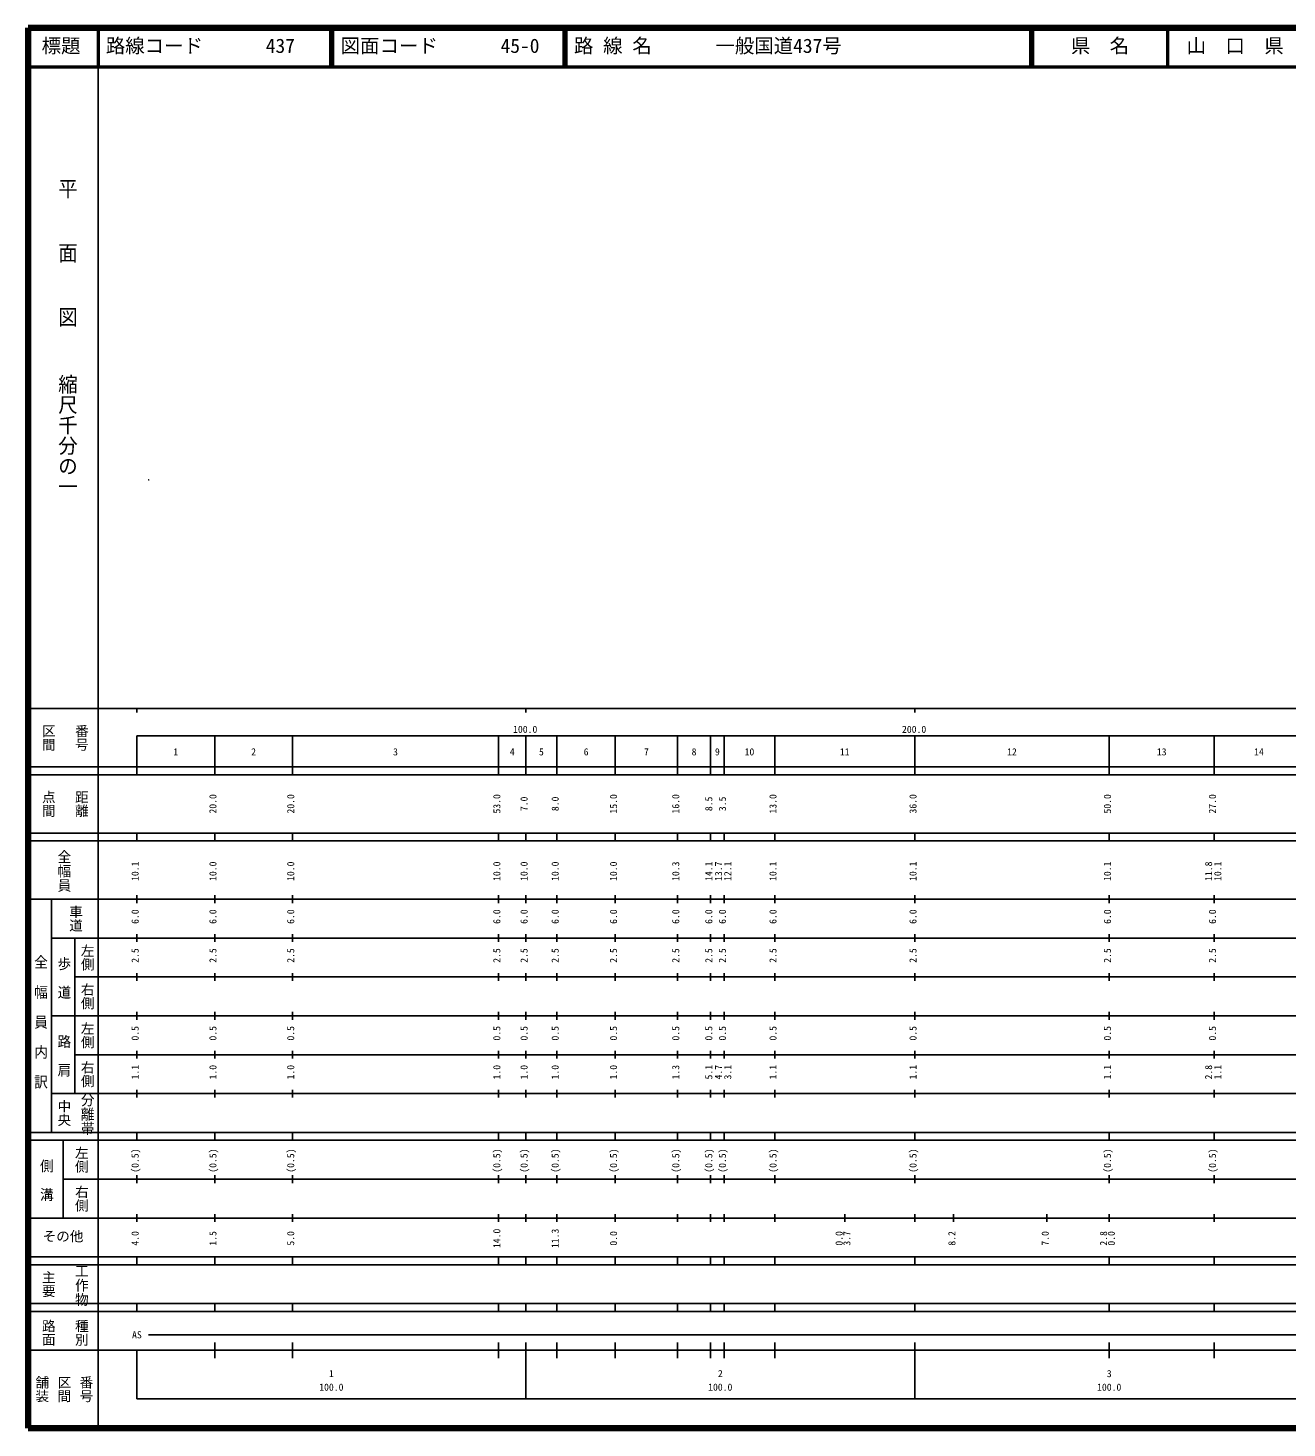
# Model space of a CAD drawing. Units: millimetres on the paper. Extents: x 40 to 680, y 20 to 380.
# Drawn here: x 40 to 363.7, y 20 to 380 of the extents above; entities that cross this region are included whole.
import ezdxf
from ezdxf.enums import TextEntityAlignment as Align

# ---------------------------------------------------------------- set-up
doc = ezdxf.new("R2010")
doc.units = ezdxf.units.MM
for name, color, linetype, lineweight in [('M-OTRS', 6, 'Continuous', 25), ('M-TTL', 2, 'Continuous', 140), ('M-TTL-BAND', 7, 'Continuous', 25), ('M-TTL-LINE', 7, 'Continuous', 50)]:
    doc.layers.add(name, color=color, linetype=linetype, lineweight=lineweight)
doc.layers.add('M-TTL-TXT', color=7, linetype='Continuous')
doc.styles.add('@ＭＳ ゴシック', font='')
doc.styles.add('ＭＳ ゴシック', font='')
doc.styles.get('@ＭＳ ゴシック').set_extended_font_data('@MS Gothic')
doc.styles.get('ＭＳ ゴシック').set_extended_font_data('MS Gothic')

msp = doc.modelspace()

# ---------------------------------------------------------------- linework, layer by layer
at = {"layer": 'M-OTRS'}
for radius in [0.0313, 0.025, 0.0188, 0.0125, 0.0063]:
    msp.add_circle((71.035, 263.794), radius, dxfattribs=at)
at = {"layer": 'M-TTL'}
for p, q in [((40, 380), (40, 20)), ((680, 380), (40, 380)), ((40, 20), (680, 20))]:
    msp.add_line(p, q, dxfattribs=at)
at = {"layer": 'M-TTL-BAND'}
for p, q in [((58, 370), (58, 20)), ((40, 205), (579, 205)), ((68, 205), (68, 204)), ((168, 205), (168, 204)), ((268, 205), (268, 204)), ((68, 198), (579, 198)), ((68, 198), (68, 188)), ((88, 188), (88, 198)), ((108, 188), (108, 198)), ((161, 188), (161, 198)), ((168, 188), (168, 198)), ((176, 188), (176, 198)), ((191, 188), (191, 198)), ((207, 188), (207, 198)), ((215.5, 188), (215.5, 198)), ((219, 188), (219, 198)), ((232, 188), (232, 198)), ((268, 188), (268, 198)), ((318, 188), (318, 198)), ((345, 188), (345, 198)), ((40, 190), (579, 190)), ((40, 188), (579, 188)), ((40, 173), (579, 173)), ((68, 171), (68, 173)), ((88, 171), (88, 173)), ((108, 171), (108, 173)), ((161, 171), (161, 173)), ((168, 171), (168, 173)), ((176, 171), (176, 173)), ((191, 171), (191, 173)), ((207, 171), (207, 173)), ((215.5, 171), (215.5, 173)), ((219, 171), (219, 173)), ((232, 171), (232, 173)), ((268, 171), (268, 173)), ((318, 171), (318, 173)), ((345, 171), (345, 173)), ((40, 171), (579, 171)), ((40, 156), (579, 156)), ((46, 96), (46, 156)), ((68, 155), (68, 157)), ((88, 155), (88, 157)), ((108, 155), (108, 157)), ((161, 155), (161, 157)), ((168, 155), (168, 157)), ((176, 155), (176, 157)), ((191, 155), (191, 157)), ((207, 155), (207, 157)), ((215.5, 155), (215.5, 157)), ((219, 155), (219, 157)), ((232, 155), (232, 157)), ((268, 155), (268, 157)), ((318, 155), (318, 157)), ((345, 155), (345, 157)), ((46, 146), (579, 146)), ((52, 146), (52, 106)), ((68, 145), (68, 147)), ((88, 145), (88, 147)), ((108, 145), (108, 147)), ((161, 145), (161, 147)), ((168, 145), (168, 147)), ((176, 145), (176, 147)), ((191, 145), (191, 147)), ((207, 145), (207, 147)), ((215.5, 145), (215.5, 147)), ((219, 145), (219, 147)), ((232, 145), (232, 147)), ((268, 145), (268, 147)), ((318, 145), (318, 147)), ((345, 145), (345, 147)), ((68, 135), (68, 137)), ((88, 135), (88, 137)), ((108, 135), (108, 137)), ((161, 135), (161, 137)), ((168, 135), (168, 137)), ((176, 135), (176, 137)), ((191, 135), (191, 137)), ((207, 135), (207, 137)), ((215.5, 135), (215.5, 137)), ((219, 135), (219, 137)), ((232, 135), (232, 137)), ((268, 135), (268, 137)), ((318, 135), (318, 137)), ((345, 135), (345, 137)), ((52, 136), (579, 136)), ((46, 126), (579, 126)), ((68, 125), (68, 127)), ((88, 125), (88, 127)), ((108, 125), (108, 127)), ((161, 125), (161, 127)), ((168, 125), (168, 127)), ((176, 125), (176, 127)), ((191, 125), (191, 127)), ((207, 125), (207, 127)), ((215.5, 125), (215.5, 127)), ((219, 125), (219, 127)), ((232, 125), (232, 127)), ((268, 125), (268, 127)), ((318, 125), (318, 127)), ((345, 125), (345, 127)), ((52, 116), (579, 116)), ((68, 115), (68, 117)), ((88, 115), (88, 117)), ((108, 115), (108, 117)), ((161, 115), (161, 117)), ((168, 115), (168, 117)), ((176, 115), (176, 117)), ((191, 115), (191, 117)), ((207, 115), (207, 117)), ((215.5, 115), (215.5, 117)), ((219, 115), (219, 117)), ((232, 115), (232, 117)), ((268, 115), (268, 117)), ((318, 115), (318, 117)), ((345, 115), (345, 117)), ((46, 106), (579, 106)), ((68, 105), (68, 107)), ((88, 105), (88, 107)), ((108, 105), (108, 107)), ((161, 105), (161, 107)), ((168, 105), (168, 107)), ((176, 105), (176, 107)), ((191, 105), (191, 107)), ((207, 105), (207, 107)), ((215.5, 105), (215.5, 107)), ((219, 105), (219, 107)), ((232, 105), (232, 107)), ((268, 105), (268, 107)), ((318, 105), (318, 107)), ((345, 105), (345, 107)), ((40, 96), (579, 96)), ((40, 94), (579, 94)), ((49, 94), (49, 74)), ((68, 94), (68, 96)), ((88, 94), (88, 96)), ((108, 94), (108, 96)), ((161, 94), (161, 96)), ((168, 94), (168, 96)), ((176, 94), (176, 96)), ((191, 94), (191, 96)), ((207, 94), (207, 96)), ((215.5, 94), (215.5, 96)), ((219, 94), (219, 96)), ((232, 94), (232, 96)), ((268, 94), (268, 96)), ((318, 94), (318, 96)), ((345, 94), (345, 96)), ((49, 84), (579, 84)), ((68, 83), (68, 85)), ((88, 83), (88, 85)), ((108, 83), (108, 85)), ((161, 83), (161, 85)), ((168, 83), (168, 85)), ((176, 83), (176, 85)), ((191, 83), (191, 85)), ((207, 83), (207, 85)), ((215.5, 83), (215.5, 85)), ((219, 83), (219, 85)), ((232, 83), (232, 85)), ((268, 83), (268, 85)), ((318, 83), (318, 85)), ((345, 83), (345, 85)), ((40, 74), (579, 74)), ((68, 73), (68, 75)), ((88, 73), (88, 75)), ((108, 73), (108, 75)), ((161, 73), (161, 75)), ((168, 73), (168, 75)), ((176, 73), (176, 75)), ((191, 73), (191, 75)), ((207, 73), (207, 75)), ((215.5, 73), (215.5, 75)), ((219, 73), (219, 75)), ((232, 73), (232, 75)), ((250, 73), (250, 75)), ((268, 73), (268, 75)), ((278, 73), (278, 75)), ((302, 73), (302, 75)), ((318, 73), (318, 75)), ((345, 73), (345, 75)), ((40, 64), (579, 64)), ((40, 62), (579, 62)), ((68, 62), (68, 64)), ((88, 62), (88, 64)), ((108, 62), (108, 64)), ((161, 62), (161, 64)), ((168, 62), (168, 64)), ((176, 62), (176, 64)), ((191, 62), (191, 64)), ((207, 62), (207, 64)), ((215.5, 62), (215.5, 64)), ((219, 62), (219, 64)), ((232, 62), (232, 64)), ((268, 62), (268, 64)), ((318, 62), (318, 64)), ((345, 62), (345, 64)), ((40, 52), (579, 52)), ((68, 50), (68, 52)), ((88, 50), (88, 52)), ((108, 50), (108, 52)), ((161, 50), (161, 52)), ((168, 50), (168, 52)), ((176, 50), (176, 52)), ((191, 50), (191, 52)), ((207, 50), (207, 52)), ((215.5, 50), (215.5, 52)), ((219, 50), (219, 52)), ((232, 50), (232, 52)), ((268, 50), (268, 52)), ((318, 50), (318, 52)), ((345, 50), (345, 52)), ((40, 50), (579, 50)), ((71, 44), (540, 44)), ((40, 40), (579, 40)), ((68, 40), (68, 27.5)), ((88, 38), (88, 42)), ((108, 38), (108, 42)), ((161, 38), (161, 42)), ((168, 27.5), (168, 42)), ((176, 38), (176, 42)), ((191, 38), (191, 42)), ((207, 38), (207, 42)), ((215.5, 38), (215.5, 42)), ((219, 38), (219, 42)), ((232, 38), (232, 42)), ((268, 27.5), (268, 42)), ((318, 38), (318, 42)), ((345, 38), (345, 42)), ((68, 27.5), (579, 27.5))]:
    msp.add_line(p, q, dxfattribs=at)
at = {"layer": 'M-TTL-LINE'}
for p, q in [((58, 380), (58, 370)), ((117.75, 380), (117.75, 370)), ((118.25, 380), (118.25, 370)), ((177.75, 380), (177.75, 370)), ((178.25, 380), (178.25, 370)), ((297.75, 380), (297.75, 370)), ((298.25, 380), (298.25, 370)), ((333, 380), (333, 370)), ((40, 370), (680, 370))]:
    msp.add_line(p, q, dxfattribs=at)

# ---------------------------------------------------------------- texts
at = {"layer": 'M-TTL-BAND', "style": '@ＭＳ ゴシック'}
for s, height, width, p in [('平\u3000\u3000面\u3000\u3000図', 3.666, 1.1, (47.277, 341.475)), ('縮尺千分の一', 3.666, 1.05, (47.277, 291.03)), ('全幅員', 2.566, 1.05, (47.25, 168.75)), ('全\u3000幅\u3000員\u3000内\u3000訳', 2.566, 1.1, (41.25, 141.75)), ('歩\u3000道', 2.566, 1.05, (47.25, 141.25)), ('路\u3000肩', 2.566, 1.05, (47.25, 121.25)), ('分離帯', 2.566, 1.05, (53.25, 106.25)), ('側\u3000溝', 2.566, 1.05, (42.75, 89.25)), ('工作物', 2.566, 1.05, (51.75, 62.25))]:
    msp.add_text(s, height=height, rotation=270, dxfattribs=dict(at, width=width)).set_placement(p, align=Align.BOTTOM_LEFT)
at = {"layer": 'M-TTL-BAND'}
for s, height, rotation, style, p in [('区間', 2.566, 270, '@ＭＳ ゴシック', (43.25, 201)), ('番号', 2.566, 270, '@ＭＳ ゴシック', (51.75, 201)), ('点間', 2.566, 270, '@ＭＳ ゴシック', (43.25, 184)), ('距離', 2.566, 270, '@ＭＳ ゴシック', (51.75, 184)), ('20.0', 1.833, 90, 'ＭＳ ゴシック', (89, 178)), ('20.0', 1.833, 90, 'ＭＳ ゴシック', (109, 178)), ('53.0', 1.833, 90, 'ＭＳ ゴシック', (162, 178)), ('7.0', 1.833, 90, 'ＭＳ ゴシック', (169, 178.625)), ('8.0', 1.833, 90, 'ＭＳ ゴシック', (177, 178.625)), ('15.0', 1.833, 90, 'ＭＳ ゴシック', (192, 178)), ('16.0', 1.833, 90, 'ＭＳ ゴシック', (208, 178)), ('8.5', 1.833, 90, 'ＭＳ ゴシック', (216.5, 178.625)), ('3.5', 1.833, 90, 'ＭＳ ゴシック', (220, 178.625)), ('13.0', 1.833, 90, 'ＭＳ ゴシック', (233, 178)), ('36.0', 1.833, 90, 'ＭＳ ゴシック', (269, 178)), ('50.0', 1.833, 90, 'ＭＳ ゴシック', (319, 178)), ('27.0', 1.833, 90, 'ＭＳ ゴシック', (346, 178)), ('10.1', 1.833, 90, 'ＭＳ ゴシック', (69, 160.674)), ('10.0', 1.833, 90, 'ＭＳ ゴシック', (89, 160.674)), ('10.0', 1.833, 90, 'ＭＳ ゴシック', (109, 160.674)), ('10.0', 1.833, 90, 'ＭＳ ゴシック', (162, 160.674)), ('10.0', 1.833, 90, 'ＭＳ ゴシック', (169, 160.674)), ('10.0', 1.833, 90, 'ＭＳ ゴシック', (177, 160.674)), ('10.0', 1.833, 90, 'ＭＳ ゴシック', (192, 160.674)), ('10.3', 1.833, 90, 'ＭＳ ゴシック', (208, 160.674)), ('14.1', 1.833, 90, 'ＭＳ ゴシック', (216.5, 160.674)), ('13.7', 1.833, 90, 'ＭＳ ゴシック', (219, 160.674)), ('12.1', 1.833, 90, 'ＭＳ ゴシック', (221.37, 160.674)), ('10.1', 1.833, 90, 'ＭＳ ゴシック', (233, 160.674)), ('10.1', 1.833, 90, 'ＭＳ ゴシック', (269, 160.674)), ('10.1', 1.833, 90, 'ＭＳ ゴシック', (319, 160.674)), ('11.8', 1.833, 90, 'ＭＳ ゴシック', (345, 160.674)), ('10.1', 1.833, 90, 'ＭＳ ゴシック', (347.37, 160.674)), ('車道', 2.566, 270, '@ＭＳ ゴシック', (50.25, 154.5)), ('6.0', 1.833, 90, 'ＭＳ ゴシック', (69, 149.625)), ('6.0', 1.833, 90, 'ＭＳ ゴシック', (89, 149.625)), ('6.0', 1.833, 90, 'ＭＳ ゴシック', (109, 149.625)), ('6.0', 1.833, 90, 'ＭＳ ゴシック', (162, 149.625)), ('6.0', 1.833, 90, 'ＭＳ ゴシック', (169, 149.625)), ('6.0', 1.833, 90, 'ＭＳ ゴシック', (177, 149.625)), ('6.0', 1.833, 90, 'ＭＳ ゴシック', (192, 149.625)), ('6.0', 1.833, 90, 'ＭＳ ゴシック', (208, 149.625)), ('6.0', 1.833, 90, 'ＭＳ ゴシック', (216.5, 149.625)), ('6.0', 1.833, 90, 'ＭＳ ゴシック', (220, 149.625)), ('6.0', 1.833, 90, 'ＭＳ ゴシック', (233, 149.625)), ('6.0', 1.833, 90, 'ＭＳ ゴシック', (269, 149.625)), ('6.0', 1.833, 90, 'ＭＳ ゴシック', (319, 149.625)), ('6.0', 1.833, 90, 'ＭＳ ゴシック', (346, 149.625)), ('左側', 2.566, 270, '@ＭＳ ゴシック', (53.25, 144.5)), ('2.5', 1.833, 90, 'ＭＳ ゴシック', (69, 139.625)), ('2.5', 1.833, 90, 'ＭＳ ゴシック', (89, 139.625)), ('2.5', 1.833, 90, 'ＭＳ ゴシック', (109, 139.625)), ('2.5', 1.833, 90, 'ＭＳ ゴシック', (162, 139.625)), ('2.5', 1.833, 90, 'ＭＳ ゴシック', (169, 139.625)), ('2.5', 1.833, 90, 'ＭＳ ゴシック', (177, 139.625)), ('2.5', 1.833, 90, 'ＭＳ ゴシック', (192, 139.625)), ('2.5', 1.833, 90, 'ＭＳ ゴシック', (208, 139.625)), ('2.5', 1.833, 90, 'ＭＳ ゴシック', (216.5, 139.625)), ('2.5', 1.833, 90, 'ＭＳ ゴシック', (220, 139.625)), ('2.5', 1.833, 90, 'ＭＳ ゴシック', (233, 139.625)), ('2.5', 1.833, 90, 'ＭＳ ゴシック', (269, 139.625)), ('2.5', 1.833, 90, 'ＭＳ ゴシック', (319, 139.625)), ('2.5', 1.833, 90, 'ＭＳ ゴシック', (346, 139.625)), ('右側', 2.566, 270, '@ＭＳ ゴシック', (53.25, 134.5)), ('左側', 2.566, 270, '@ＭＳ ゴシック', (53.25, 124.5)), ('0.5', 1.833, 90, 'ＭＳ ゴシック', (69, 119.625)), ('0.5', 1.833, 90, 'ＭＳ ゴシック', (89, 119.625)), ('0.5', 1.833, 90, 'ＭＳ ゴシック', (109, 119.625)), ('0.5', 1.833, 90, 'ＭＳ ゴシック', (162, 119.625)), ('0.5', 1.833, 90, 'ＭＳ ゴシック', (169, 119.625)), ('0.5', 1.833, 90, 'ＭＳ ゴシック', (177, 119.625)), ('0.5', 1.833, 90, 'ＭＳ ゴシック', (192, 119.625)), ('0.5', 1.833, 90, 'ＭＳ ゴシック', (208, 119.625)), ('0.5', 1.833, 90, 'ＭＳ ゴシック', (216.5, 119.625)), ('0.5', 1.833, 90, 'ＭＳ ゴシック', (220, 119.625)), ('0.5', 1.833, 90, 'ＭＳ ゴシック', (233, 119.625)), ('0.5', 1.833, 90, 'ＭＳ ゴシック', (269, 119.625)), ('0.5', 1.833, 90, 'ＭＳ ゴシック', (319, 119.625)), ('0.5', 1.833, 90, 'ＭＳ ゴシック', (346, 119.625)), ('右側', 2.566, 270, '@ＭＳ ゴシック', (53.25, 114.5)), ('1.1', 1.833, 90, 'ＭＳ ゴシック', (69, 109.625)), ('1.0', 1.833, 90, 'ＭＳ ゴシック', (89, 109.625)), ('1.0', 1.833, 90, 'ＭＳ ゴシック', (109, 109.625)), ('1.0', 1.833, 90, 'ＭＳ ゴシック', (162, 109.625)), ('1.0', 1.833, 90, 'ＭＳ ゴシック', (169, 109.625)), ('1.0', 1.833, 90, 'ＭＳ ゴシック', (177, 109.625)), ('1.0', 1.833, 90, 'ＭＳ ゴシック', (192, 109.625)), ('1.3', 1.833, 90, 'ＭＳ ゴシック', (208, 109.625)), ('5.1', 1.833, 90, 'ＭＳ ゴシック', (216.5, 109.625)), ('4.7', 1.833, 90, 'ＭＳ ゴシック', (219, 109.625)), ('3.1', 1.833, 90, 'ＭＳ ゴシック', (221.37, 109.625)), ('1.1', 1.833, 90, 'ＭＳ ゴシック', (233, 109.625)), ('1.1', 1.833, 90, 'ＭＳ ゴシック', (269, 109.625)), ('1.1', 1.833, 90, 'ＭＳ ゴシック', (319, 109.625)), ('2.8', 1.833, 90, 'ＭＳ ゴシック', (345, 109.625)), ('1.1', 1.833, 90, 'ＭＳ ゴシック', (347.37, 109.625)), ('中央', 2.566, 270, '@ＭＳ ゴシック', (47.25, 104.5)), ('左側', 2.566, 270, '@ＭＳ ゴシック', (51.75, 92.5)), ('(0.5)', 1.833, 90, 'ＭＳ ゴシック', (69, 85.639)), ('(0.5)', 1.833, 90, 'ＭＳ ゴシック', (89, 85.639)), ('(0.5)', 1.833, 90, 'ＭＳ ゴシック', (109, 85.639)), ('(0.5)', 1.833, 90, 'ＭＳ ゴシック', (162, 85.639)), ('(0.5)', 1.833, 90, 'ＭＳ ゴシック', (169, 85.639)), ('(0.5)', 1.833, 90, 'ＭＳ ゴシック', (177, 85.639)), ('(0.5)', 1.833, 90, 'ＭＳ ゴシック', (192, 85.639)), ('(0.5)', 1.833, 90, 'ＭＳ ゴシック', (208, 85.639)), ('(0.5)', 1.833, 90, 'ＭＳ ゴシック', (216.5, 85.639)), ('(0.5)', 1.833, 90, 'ＭＳ ゴシック', (220, 85.639)), ('(0.5)', 1.833, 90, 'ＭＳ ゴシック', (233, 85.639)), ('(0.5)', 1.833, 90, 'ＭＳ ゴシック', (269, 85.639)), ('(0.5)', 1.833, 90, 'ＭＳ ゴシック', (319, 85.639)), ('(0.5)', 1.833, 90, 'ＭＳ ゴシック', (346, 85.639)), ('右側', 2.566, 270, '@ＭＳ ゴシック', (51.75, 82.5)), ('4.0', 1.833, 90, 'ＭＳ ゴシック', (69, 66.889)), ('1.5', 1.833, 90, 'ＭＳ ゴシック', (89, 66.889)), ('5.0', 1.833, 90, 'ＭＳ ゴシック', (109, 66.889)), ('14.0', 1.833, 90, 'ＭＳ ゴシック', (162, 66.264)), ('11.3', 1.833, 90, 'ＭＳ ゴシック', (177, 66.264)), ('0.0', 1.833, 90, 'ＭＳ ゴシック', (192, 66.889)), ('0.0', 1.833, 90, 'ＭＳ ゴシック', (250, 66.889)), ('3.7', 1.833, 90, 'ＭＳ ゴシック', (252, 66.889)), ('8.2', 1.833, 90, 'ＭＳ ゴシック', (279, 66.889)), ('7.0', 1.833, 90, 'ＭＳ ゴシック', (303, 66.889)), ('2.8', 1.833, 90, 'ＭＳ ゴシック', (318, 66.889)), ('0.0', 1.833, 90, 'ＭＳ ゴシック', (320, 66.889)), ('主要', 2.566, 270, '@ＭＳ ゴシック', (43.25, 60.5)), ('路面', 2.566, 270, '@ＭＳ ゴシック', (43.25, 48)), ('種別', 2.566, 270, '@ＭＳ ゴシック', (51.75, 48)), ('舗装', 2.566, 270, '@ＭＳ ゴシック', (41.583, 33.5)), ('区間', 2.566, 270, '@ＭＳ ゴシック', (47.25, 33.5)), ('番号', 2.566, 270, '@ＭＳ ゴシック', (52.917, 33.5))]:
    msp.add_text(s, height=height, rotation=rotation, dxfattribs=dict(at, style=style)).set_placement(p, align=Align.BOTTOM_LEFT)
at = {"layer": 'M-TTL-BAND', "style": 'ＭＳ ゴシック'}
for s, height, p in [('100.0', 1.833, (164.719, 198.195)), ('200.0', 1.833, (264.719, 198.195)), ('1', 1.833, (77.375, 192.405)), ('2', 1.833, (97.375, 192.405)), ('3', 1.833, (133.875, 192.405)), ('4', 1.833, (163.875, 192.405)), ('5', 1.833, (171.375, 192.405)), ('6', 1.833, (182.875, 192.405)), ('7', 1.833, (198.375, 192.405)), ('8', 1.833, (210.625, 192.405)), ('9', 1.833, (216.625, 192.405)), ('10', 1.833, (224.25, 192.405)), ('11', 1.833, (248.75, 192.405)), ('12', 1.833, (291.75, 192.405)), ('13', 1.833, (330.25, 192.405)), ('14', 1.833, (355.25, 192.405)), ('その他', 2.566, (43.75, 67.25)), ('AS', 1.833, (66.75, 42.5)), ('1', 1.833, (117.375, 32.523)), ('2', 1.833, (217.375, 32.523)), ('3', 1.833, (317.375, 32.523)), ('100.0', 1.833, (114.875, 29.033)), ('100.0', 1.833, (214.875, 29.033)), ('100.0', 1.833, (314.875, 29.033))]:
    msp.add_text(s, height=height, dxfattribs=at).set_placement(p, align=Align.BOTTOM_LEFT)
at = {"layer": 'M-TTL-TXT', "style": 'ＭＳ ゴシック'}
for s, p in [('標題', (43.5, 372.5)), ('路線コード', (60, 372.5)), ('437', (101.142, 372.5)), ('図面コード', (120.38, 372.5)), ('45-0', (161.521, 372.5)), ('路 線 名', (180.38, 372.5)), ('一般国道437号', (216.734, 372.5)), ('県\u3000名', (308.125, 372.5)), ('山\u3000口\u3000県', (337.875, 372.5))]:
    msp.add_text(s, height=3.666, dxfattribs=at).set_placement(p, align=Align.BOTTOM_LEFT)

doc.saveas('drawing.dxf')
